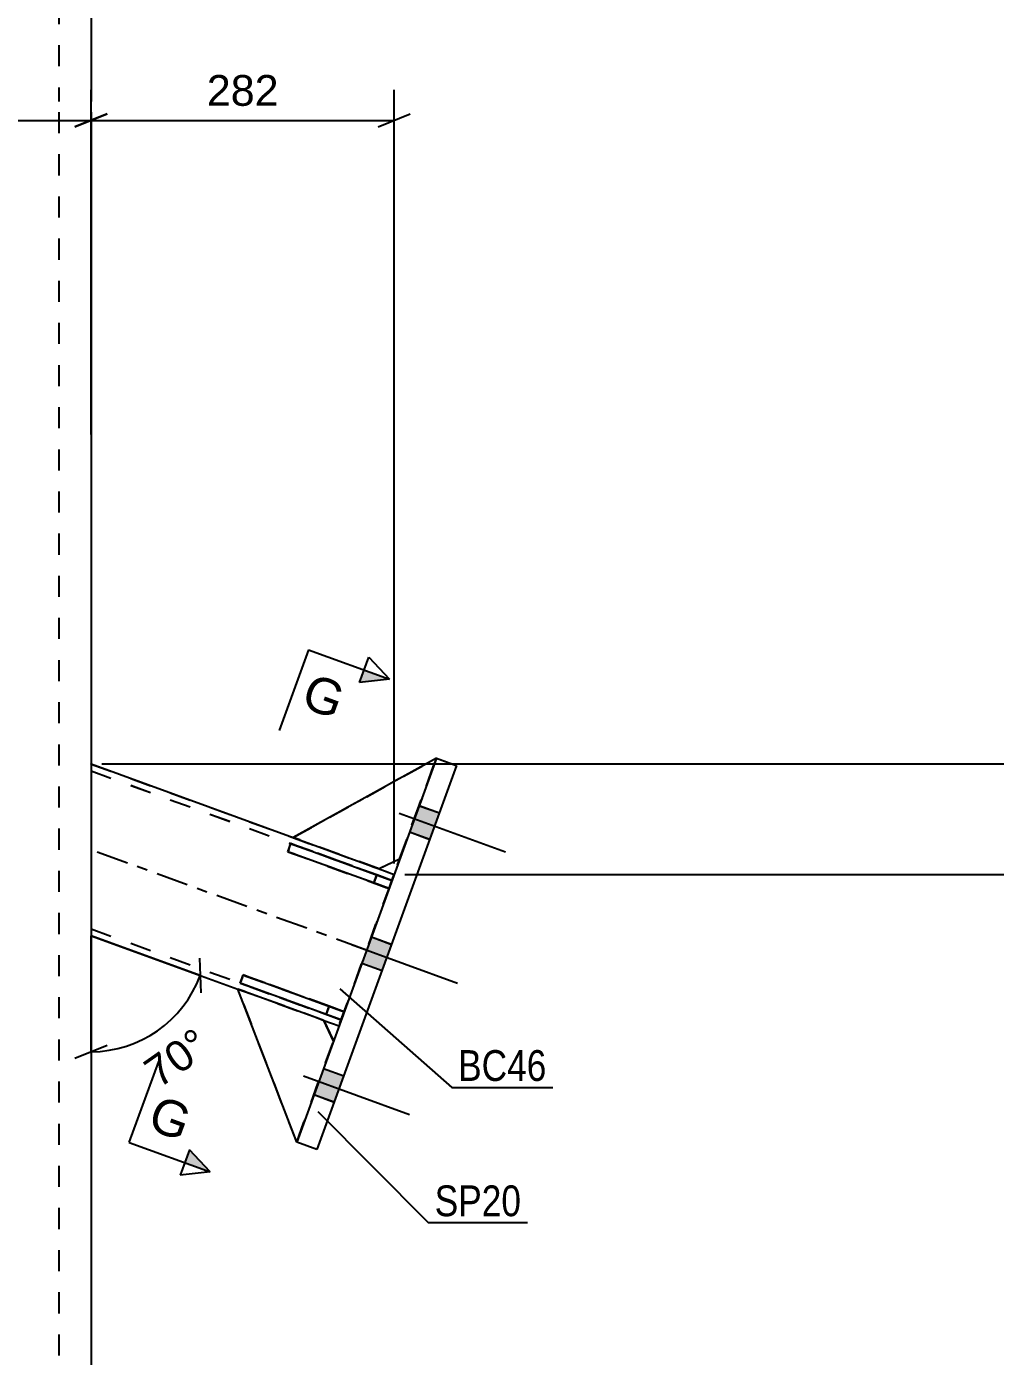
# Model space of a CAD drawing. Header units: millimetres. Extents: x -213 to 628, y -245 to 349.
# Drawn here: x 386.2 to 476.3, y 50.5 to 175.4 of the extents above; entities that cross this region are included whole.
import ezdxf

# ---------------------------------------------------------------- set-up
doc = ezdxf.new("R2010")
doc.units = ezdxf.units.MM
doc.linetypes.add('DXK_LINE_DOT2', pattern=[3.9198, 1.9599, -1.9599])
doc.linetypes.add('DXK_LINE_DOT3', pattern=[5.9187, 2.979, -0.9799, 0.9799, -0.9799])
doc.styles.add('Arial', font='arial.ttf', dxfattribs={"height": 0.2})
doc.styles.add('Arial Narrow', font='ARIALN.TTF', dxfattribs={"height": 0.2})

# ---------------------------------------------------------------- blocks, each defined once
blk = doc.blocks.new('Part-339279055-2188 - 2113')
at = {"color": 7, "linetype": 'DXK_LINE_DOT2'}
for p, q in [((389.19, 252.11), (389.19, 168.49)), ((389.19, 167.49), (389.19, 50.99))]:
    blk.add_line(p, q, dxfattribs=at)
at = {"color": 2, "linetype": 'Continuous'}
for p, q in [((392.19, 252.11), (392.19, 168.49)), ((392.19, 167.49), (392.19, 50.99))]:
    blk.add_line(p, q, dxfattribs=at)
blk = doc.blocks.new('Bolt-339279055-2194 - 2113')
at = {"linetype": 'Continuous'}
for points in [[(423.69, 99.87), (424.58, 102.31), (422.7, 103), (421.81, 100.55)], [(423.69, 99.87), (424.58, 102.31), (422.7, 102.99), (421.81, 100.55)], [(423.69, 99.86), (424.58, 102.31), (422.7, 102.99), (421.81, 100.55)], [(419.25, 87.65), (420.14, 90.1), (418.26, 90.78), (417.37, 88.34)], [(419.25, 87.65), (420.14, 90.09), (418.26, 90.78), (417.37, 88.33)], [(414.8, 75.44), (415.69, 77.88), (413.81, 78.56), (412.92, 76.12)], [(414.8, 75.43), (415.69, 77.88), (413.81, 78.56), (412.92, 76.12)], [(414.8, 75.43), (415.69, 77.88), (413.81, 78.56), (412.92, 76.12)]]:
    blk.add_hatch(color=1, dxfattribs=at).paths.add_polyline_path(points)
at = {"color": 1, "linetype": 'Continuous'}
for p, q in [((422.7, 103), (424.58, 102.31)), ((422.7, 102.99), (424.58, 102.31)), ((422.7, 102.99), (424.58, 102.31)), ((420.85, 102.29), (430.72, 98.7)), ((420.85, 102.29), (430.72, 98.69)), ((420.85, 102.28), (430.72, 98.69)), ((421.81, 100.55), (423.69, 99.87)), ((421.81, 100.55), (423.69, 99.87)), ((421.81, 100.55), (423.69, 99.86)), ((416.4, 90.07), (426.27, 86.48)), ((416.4, 90.07), (426.27, 86.48)), ((418.26, 90.78), (420.14, 90.1)), ((418.26, 90.78), (420.14, 90.09)), ((417.37, 88.34), (419.25, 87.65)), ((417.37, 88.33), (419.25, 87.65)), ((411.96, 77.86), (421.82, 74.26)), ((411.96, 77.85), (421.82, 74.26)), ((411.96, 77.85), (421.82, 74.26)), ((413.81, 78.56), (415.69, 77.88)), ((413.81, 78.56), (415.69, 77.88)), ((413.81, 78.56), (415.69, 77.88)), ((412.92, 76.12), (414.8, 75.44)), ((412.92, 76.12), (414.8, 75.43)), ((412.92, 76.12), (414.8, 75.43))]:
    blk.add_line(p, q, dxfattribs=at)
blk = doc.blocks.new('Part-339279055-2142 - 2113')
at = {"color": 2, "linetype": 'Continuous'}
for p, q in [((424.31, 107.41), (411.31, 71.71)), ((426.19, 106.73), (413.19, 71.02)), ((426.19, 106.72), (413.19, 71.01)), ((424.31, 107.41), (426.19, 106.73)), ((426.19, 106.73), (426.19, 106.72)), ((426.19, 106.72), (426.19, 106.72)), ((413.19, 71.02), (411.31, 71.71)), ((411.31, 71.7), (411.31, 71.71)), ((411.31, 71.7), (411.31, 71.7)), ((413.19, 71.01), (411.31, 71.7)), ((413.19, 71.01), (413.19, 71.02))]:
    blk.add_line(p, q, dxfattribs=at)
at = {"color": 7, "linetype": 'DXK_LINE_DOT2'}
for p, q in [((411.31, 71.7), (424.31, 107.41)), ((424.31, 107.41), (426.19, 106.72)), ((424.31, 107.41), (424.31, 107.41))]:
    blk.add_line(p, q, dxfattribs=at)
blk = doc.blocks.new('Part-339279055-2152 - 2113')
at = {"color": 2, "linetype": 'Continuous'}
for p, q in [((392.19, 106.87), (410.98, 100.03)), ((418.97, 97.12), (420.38, 96.6)), ((392.19, 90.9), (405.85, 85.93)), ((392.19, 90.9), (405.85, 85.93)), ((413.84, 83.02), (415.25, 82.51)), ((413.84, 83.02), (415.25, 82.51))]:
    blk.add_line(p, q, dxfattribs=at)
at = {"color": 7, "linetype": 'DXK_LINE_DOT2'}
for p, q in [((392.19, 106.86), (392.19, 106.87)), ((392.19, 106.87), (392.19, 90.9)), ((392.19, 106.86), (420.38, 96.6)), ((392.19, 106.23), (420.17, 96.04)), ((392.19, 106.22), (420.17, 96.04)), ((410.98, 100.03), (418.97, 97.12)), ((420.12, 95.91), (420.26, 96.27)), ((420.26, 96.27), (420.12, 95.91)), ((420.26, 96.27), (420.35, 96.52)), ((420.35, 96.52), (420.26, 96.27)), ((420.35, 96.52), (420.38, 96.6)), ((420.38, 96.6), (420.35, 96.52)), ((420.38, 96.6), (420.38, 96.6)), ((420.12, 95.91), (415.47, 83.11)), ((420.12, 95.91), (415.5, 83.21)), ((420.05, 95.69), (415.51, 83.24)), ((420.11, 95.88), (415.58, 83.42)), ((420.11, 95.87), (420.05, 95.69)), ((420.16, 96), (420.11, 95.87)), ((420.11, 95.88), (420.16, 96)), ((420.17, 96.04), (420.16, 96)), ((420.16, 96), (420.17, 96.04)), ((420.17, 96.04), (420.17, 96.04)), ((392.19, 91.54), (415.45, 83.07)), ((392.19, 91.54), (415.45, 83.07)), ((405.85, 85.93), (413.84, 83.02)), ((405.85, 85.93), (413.84, 83.02)), ((415.28, 82.6), (415.25, 82.51)), ((415.25, 82.51), (415.28, 82.59)), ((415.25, 82.51), (415.25, 82.51)), ((415.25, 82.51), (415.25, 82.51)), ((415.37, 82.84), (415.28, 82.6)), ((415.28, 82.59), (415.37, 82.84)), ((415.5, 83.21), (415.37, 82.84)), ((415.37, 82.84), (415.47, 83.11)), ((415.45, 83.07), (415.47, 83.12)), ((415.47, 83.11), (415.45, 83.07)), ((415.45, 83.07), (415.45, 83.07)), ((415.51, 83.24), (415.47, 83.11)), ((415.47, 83.12), (415.51, 83.24)), ((415.51, 83.24), (415.58, 83.42))]:
    blk.add_line(p, q, dxfattribs=at)
at = {"color": 7, "linetype": 'DXK_LINE_DOT3'}
blk.add_line((417.81, 89.56), (392.19, 98.88), dxfattribs=at)
blk = doc.blocks.new('Part-339279055-2332 - 2113')
at = {"color": 2, "linetype": 'Continuous'}
for p, q in [((424.31, 107.41), (410.98, 100.03)), ((410.98, 100.03), (418.97, 97.12)), ((410.98, 100.03), (410.98, 100.03)), ((420.89, 98.01), (418.97, 97.12)), ((418.97, 97.12), (418.97, 97.12))]:
    blk.add_line(p, q, dxfattribs=at)
at = {"color": 7, "linetype": 'DXK_LINE_DOT2'}
for p, q in [((410.98, 100.03), (424.31, 107.41)), ((420.89, 98.01), (424.31, 107.41)), ((424.31, 107.41), (420.89, 98.01)), ((424.31, 107.41), (424.31, 107.41)), ((424.31, 107.41), (424.31, 107.41)), ((418.97, 97.12), (410.98, 100.03)), ((420.89, 98.01), (418.97, 97.12)), ((420.89, 98.01), (420.89, 98.01)), ((420.89, 98.01), (420.89, 98.01))]:
    blk.add_line(p, q, dxfattribs=at)
blk = doc.blocks.new('Part-339279055-2330 - 2113')
at = {"color": 2, "linetype": 'Continuous'}
for p, q in [((405.85, 85.93), (405.85, 85.93)), ((413.84, 83.02), (405.85, 85.93)), ((411.31, 71.71), (405.85, 85.93)), ((413.84, 83.02), (413.84, 83.02)), ((414.73, 81.1), (413.84, 83.02)), ((411.31, 71.7), (411.31, 71.71)), ((411.31, 71.7), (411.31, 71.7)), ((411.31, 71.7), (411.31, 71.7))]:
    blk.add_line(p, q, dxfattribs=at)
at = {"color": 7, "linetype": 'DXK_LINE_DOT2'}
for p, q in [((405.85, 85.93), (413.84, 83.02)), ((411.31, 71.71), (405.85, 85.93)), ((413.84, 83.02), (414.73, 81.1)), ((414.73, 81.1), (411.31, 71.7)), ((411.31, 71.71), (414.73, 81.1)), ((414.73, 81.1), (414.73, 81.1)), ((414.73, 81.1), (414.73, 81.1)), ((411.31, 71.7), (411.31, 71.71)), ((411.31, 71.7), (411.31, 71.71))]:
    blk.add_line(p, q, dxfattribs=at)
blk = doc.blocks.new('Part-339279055-2331 - 2113')
at = {"color": 7, "linetype": 'DXK_LINE_DOT2'}
for p, q in [((405.85, 85.93), (413.84, 83.02)), ((411.31, 71.7), (405.85, 85.93)), ((405.85, 85.93), (405.85, 85.93)), ((413.84, 83.02), (405.85, 85.93)), ((411.31, 71.7), (405.85, 85.93)), ((413.84, 83.02), (414.73, 81.1)), ((413.84, 83.02), (413.84, 83.02)), ((414.73, 81.1), (413.84, 83.02)), ((414.73, 81.1), (411.31, 71.7)), ((411.31, 71.7), (414.73, 81.1)), ((414.73, 81.1), (414.73, 81.1))]:
    blk.add_line(p, q, dxfattribs=at)
at = {"color": 2, "linetype": 'Continuous'}
blk.add_line((411.31, 71.7), (411.31, 71.7), dxfattribs=at)
blk.add_line((411.31, 71.7), (411.31, 71.7), dxfattribs=at)
blk.add_line((411.31, 71.7), (411.31, 71.7), dxfattribs=at)
blk = doc.blocks.new('Part-339279055-2333 - 2113')
at = {"color": 7, "linetype": 'DXK_LINE_DOT2'}
for p, q in [((424.31, 107.41), (410.98, 100.02)), ((410.98, 100.02), (424.31, 107.41)), ((420.89, 98.01), (424.31, 107.41)), ((424.31, 107.41), (420.89, 98.01)), ((424.31, 107.41), (424.31, 107.41)), ((410.98, 100.02), (418.97, 97.12)), ((410.98, 100.02), (410.98, 100.02)), ((418.97, 97.12), (410.98, 100.02)), ((420.89, 98.01), (418.97, 97.12)), ((420.89, 98.01), (420.89, 98.01)), ((420.89, 98.01), (420.89, 98.01)), ((418.97, 97.12), (418.97, 97.12)), ((418.97, 97.12), (418.97, 97.12))]:
    blk.add_line(p, q, dxfattribs=at)
at = {"color": 2, "linetype": 'Continuous'}
blk.add_line((420.89, 98.01), (418.97, 97.12), dxfattribs=at)
blk = doc.blocks.new('Part-339279055-2334 - 2113')
at = {"color": 2, "linetype": 'Continuous'}
for p, q in [((406.26, 87.06), (406.06, 86.49)), ((415.45, 83.08), (406.06, 86.49)), ((406.26, 87.06), (406.33, 87.25)), ((406.33, 87.25), (415.73, 83.83)), ((415.73, 83.83), (415.45, 83.08)), ((414.04, 83.59), (415.45, 83.07))]:
    blk.add_line(p, q, dxfattribs=at)
at = {"color": 7, "linetype": 'DXK_LINE_DOT2'}
for p, q in [((406.06, 86.49), (414.04, 83.59)), ((406.26, 87.06), (406.26, 87.06)), ((414.32, 84.34), (406.33, 87.25)), ((414.32, 84.34), (414.04, 83.59)), ((415.73, 83.83), (414.32, 84.34)), ((415.73, 83.83), (415.45, 83.07)), ((415.73, 83.83), (415.73, 83.83)), ((415.45, 83.07), (415.45, 83.08)), ((415.45, 83.07), (415.45, 83.07))]:
    blk.add_line(p, q, dxfattribs=at)
blk = doc.blocks.new('Part-339279055-2335 - 2113')
at = {"color": 2, "linetype": 'Continuous'}
for p, q in [((410.57, 98.9), (410.5, 98.71)), ((419.9, 95.29), (410.5, 98.71)), ((410.57, 98.9), (410.78, 99.46)), ((410.78, 99.46), (420.17, 96.04)), ((418.49, 95.8), (419.9, 95.29)), ((420.17, 96.04), (419.9, 95.29))]:
    blk.add_line(p, q, dxfattribs=at)
at = {"color": 7, "linetype": 'DXK_LINE_DOT2'}
for p, q in [((410.5, 98.71), (418.49, 95.8)), ((410.57, 98.9), (410.57, 98.9)), ((418.76, 96.55), (410.78, 99.46)), ((418.76, 96.55), (418.49, 95.8)), ((420.17, 96.04), (418.76, 96.55)), ((420.17, 96.04), (419.9, 95.29)), ((419.9, 95.29), (419.9, 95.29)), ((419.9, 95.29), (419.9, 95.29)), ((420.17, 96.04), (420.17, 96.04))]:
    blk.add_line(p, q, dxfattribs=at)
blk = doc.blocks.new('Part-339279055-2336 - 2113')
at = {"color": 7, "linetype": 'DXK_LINE_DOT2'}
for p, q in [((406.06, 86.49), (406.33, 87.24)), ((414.04, 83.58), (406.06, 86.49)), ((406.06, 86.49), (415.45, 83.07)), ((406.33, 87.24), (414.32, 84.34)), ((415.73, 83.82), (406.33, 87.24)), ((414.04, 83.58), (414.32, 84.34)), ((414.32, 84.34), (415.73, 83.82)), ((415.45, 83.07), (415.73, 83.82)), ((415.45, 83.07), (415.73, 83.82)), ((415.73, 83.82), (415.73, 83.82)), ((415.45, 83.07), (414.04, 83.58)), ((415.45, 83.07), (415.45, 83.07))]:
    blk.add_line(p, q, dxfattribs=at)
blk = doc.blocks.new('Part-339279055-2337 - 2113')
at = {"color": 7, "linetype": 'DXK_LINE_DOT2'}
for p, q in [((410.5, 98.71), (410.78, 99.46)), ((418.49, 95.8), (410.5, 98.71)), ((410.5, 98.71), (419.9, 95.28)), ((410.78, 99.46), (418.76, 96.55)), ((420.17, 96.04), (410.78, 99.46)), ((418.49, 95.8), (418.76, 96.55)), ((418.76, 96.55), (420.17, 96.04)), ((419.9, 95.29), (418.49, 95.8)), ((419.9, 95.29), (420.17, 96.04)), ((419.9, 95.28), (420.17, 96.04)), ((419.9, 95.28), (419.9, 95.29)), ((420.17, 96.04), (420.17, 96.04))]:
    blk.add_line(p, q, dxfattribs=at)
blk = doc.blocks.new('StraightDimension-339279055-23275 - 2113')
at = {"color": 7, "linetype": 'Continuous'}
for p, q in [((490.62, 95.1), (489.42, 98.1)), ((421.38, 96.6), (502.44, 96.6)), ((490.02, 0), (490.02, 96.6)), ((489.42, 1.5), (490.62, -1.5)), ((428.19, 0), (493.54, 0))]:
    blk.add_line(p, q, dxfattribs=at)
at = {"color": 0}
blk.add_wipeout([(489.27, 54.46), (485.07, 54.46), (485.07, 42.14), (489.27, 42.14)], dxfattribs=at)
at = {"color": 3, "style": 'Arial'}
blk.add_text('15484', height=2.865, rotation=90.0002, dxfattribs=at).set_placement((488.67, 42.74))
at = {"color": 0, "linetype": 'Continuous'}
for points in [[(503.04, 97.2), (503.04, 101.4), (490.72, 101.4), (490.72, 97.2)], [(494.14, 0.6), (494.14, 4.8), (490.72, 4.8), (490.72, 0.6)]]:
    blk.add_wipeout(points, dxfattribs=at)
at = {"color": 3, "linetype": 'Continuous', "style": 'Arial'}
for s, height, p in [('15484', 2.865, (491.32, 97.8)), ('0', 2.87, (491.32, 1.2))]:
    blk.add_text(s, height=height, dxfattribs=at).set_placement(p)
blk = doc.blocks.new('StraightDimension-339279055-29953 - 2113')
at = {"color": 7, "linetype": 'Continuous'}
for p, q in [((392.19, 137.52), (392.19, 169.58)), ((420.38, 97.6), (420.38, 169.58)), ((393.69, 167.33), (390.69, 166.13)), ((392.19, 166.73), (420.38, 166.73)), ((418.88, 166.13), (421.88, 167.33))]:
    blk.add_line(p, q, dxfattribs=at)
at = {"color": 0}
blk.add_wipeout([(410.22, 167.48), (410.22, 171.68), (402.35, 171.68), (402.35, 167.48)], dxfattribs=at)
at = {"color": 3, "style": 'Arial'}
blk.add_text('282', height=2.865, dxfattribs=at).set_placement((402.95, 168.08))
blk = doc.blocks.new('StraightDimension-339279055-23274 - 2113')
at = {"color": 7, "linetype": 'Continuous'}
for p, q in [((489.42, 108.37), (490.62, 105.37)), ((393.19, 106.87), (502.44, 106.87)), ((490.02, 96.6), (490.02, 106.87)), ((490.62, 95.1), (489.42, 98.1)), ((421.38, 96.6), (502.44, 96.6))]:
    blk.add_line(p, q, dxfattribs=at)
at = {"color": 0, "linetype": 'Continuous'}
blk.add_wipeout([(503.04, 107.47), (503.04, 111.67), (490.72, 111.67), (490.72, 107.47)], dxfattribs=at)
at = {"color": 0}
blk.add_wipeout([(489.27, 105.67), (485.07, 105.67), (485.07, 97.8), (489.27, 97.8)], dxfattribs=at)
at = {"color": 3, "linetype": 'Continuous', "style": 'Arial'}
blk.add_text('15587', height=2.865, dxfattribs=at).set_placement((491.32, 108.07))
at = {"color": 3, "style": 'Arial'}
blk.add_text('103', height=2.865, rotation=90.0002, dxfattribs=at).set_placement((488.67, 98.4))
blk = doc.blocks.new('StraightDimension-339279055-23273 - 2113')
at = {"color": 7, "linetype": 'Continuous'}
for p, q in [((490.62, 212.6), (489.42, 215.6)), ((449.57, 214.1), (502.44, 214.1)), ((490.02, 106.87), (490.02, 214.1)), ((489.42, 108.37), (490.62, 105.37)), ((393.19, 106.87), (502.44, 106.87))]:
    blk.add_line(p, q, dxfattribs=at)
at = {"color": 0}
blk.add_wipeout([(489.27, 165.53), (485.07, 165.53), (485.07, 155.44), (489.27, 155.44)], dxfattribs=at)
at = {"color": 3, "style": 'Arial'}
blk.add_text('3120', height=2.865, rotation=90.0002, dxfattribs=at).set_placement((488.67, 156.04))
at = {"color": 0, "linetype": 'Continuous'}
blk.add_wipeout([(503.04, 214.7), (503.04, 218.9), (490.72, 218.9), (490.72, 214.7)], dxfattribs=at)
at = {"color": 3, "linetype": 'Continuous', "style": 'Arial'}
blk.add_text('18707', height=2.865, dxfattribs=at).set_placement((491.32, 215.3))
blk = doc.blocks.new('StraightDimension-339279055-29954 - 2113')
at = {"color": 7, "linetype": 'Continuous'}
for p, q in [((342.19, 155.65), (342.19, 169.58)), ((392.19, 137.52), (392.19, 169.58)), ((343.69, 167.33), (340.69, 166.13)), ((342.19, 166.73), (392.19, 166.73)), ((390.69, 166.13), (393.69, 167.33))]:
    blk.add_line(p, q, dxfattribs=at)
at = {"color": 0}
blk.add_wipeout([(371.12, 167.48), (371.12, 171.68), (363.25, 171.68), (363.25, 167.48)], dxfattribs=at)
at = {"color": 3, "style": 'Arial'}
blk.add_text('500', height=2.865, dxfattribs=at).set_placement((363.85, 168.08))
blk = doc.blocks.new('AngleDimension-339279055-24045 - 2113')
at = {"color": 7, "linetype": 'Continuous'}
for p, q in [((402.33, 87.21), (392.19, 90.9)), ((392.19, 80.11), (392.19, 90.9)), ((393.13, 90.56), (402.33, 87.21)), ((402.28, 88.82), (402.38, 85.59)), ((390.69, 79.51), (393.69, 80.71))]:
    blk.add_line(p, q, dxfattribs=at)
blk.add_arc((392.19, 90.9), 10.79, 270, 340, dxfattribs=at)
at = {"color": 0}
blk.add_wipeout([(404.27, 79.96), (401.86, 83.4), (395.92, 79.25), (398.33, 75.8)], dxfattribs=at)
at = {"color": 3, "style": 'Arial'}
blk.add_text('70°', height=2.865, rotation=35.002, dxfattribs=at).set_placement((398.48, 76.64))
blk = doc.blocks.new('SectionMark-339279055-26885 - 2113')
at = {"linetype": 'Continuous'}
for points in [[(417.16, 114.45), (417.59, 115.62), (419.93, 114.77)], [(400.91, 69.8), (401.34, 70.97), (403.26, 68.94)]]:
    blk.add_hatch(color=6, dxfattribs=at).paths.add_polyline_path(points)
at = {"color": 6, "linetype": 'Continuous'}
for p, q in [((417.16, 114.45), (418.01, 116.79)), ((418.01, 116.79), (419.93, 114.77)), ((419.93, 114.77), (417.16, 114.45)), ((401.34, 70.97), (400.48, 68.63)), ((403.26, 68.94), (401.34, 70.97)), ((403.26, 68.94), (400.48, 68.63))]:
    blk.add_line(p, q, dxfattribs=at)
at = {"color": 0, "linetype": 'Continuous'}
for points in [[(414.97, 110.98), (416.17, 114.27), (412.76, 115.51), (411.56, 112.23)], [(400.69, 71.74), (401.89, 75.03), (398.48, 76.27), (397.28, 72.98)]]:
    blk.add_wipeout(points, dxfattribs=at)
at = {"color": 6, "linetype": 'Continuous'}
for p, q in [((412.42, 117.5), (409.68, 109.98)), ((412.42, 117.5), (419.93, 114.77)), ((395.74, 71.68), (398.48, 79.2)), ((395.74, 71.68), (403.26, 68.94))]:
    blk.add_line(p, q, dxfattribs=at)
at = {"color": 3, "linetype": 'Continuous', "style": 'Arial'}
for p in [(411.56, 112.23), (397.28, 72.98)]:
    blk.add_text('G', height=3.34, rotation=-20.002, dxfattribs=at).set_placement(p)
blk = doc.blocks.new('Mark-339279055-23929 - 2113')
at = {"color": 0}
blk.add_wipeout([(434.55, 77.39), (434.55, 80.39), (426.33, 80.39), (426.33, 77.39)], dxfattribs=at)
blk.add_wipeout([(434.55, 77.39), (434.55, 80.39), (426.33, 80.39), (426.33, 77.39)], dxfattribs=at)
at = {"color": 30, "linetype": 'Continuous'}
for p, q in [((415.34, 85.96), (425.73, 76.79)), ((425.73, 76.79), (435.15, 76.79))]:
    blk.add_line(p, q, dxfattribs=at)
at = {"color": 3, "style": 'Arial Narrow'}
blk.add_text('BC46', height=2.863, dxfattribs=at).set_placement((426.33, 77.39))
blk = doc.blocks.new('Mark-339279055-23921 - 2113')
at = {"color": 0}
blk.add_wipeout([(432.19, 64.81), (432.19, 67.81), (424.15, 67.81), (424.15, 64.81)], dxfattribs=at)
blk.add_wipeout([(432.19, 64.81), (432.19, 67.81), (424.15, 67.81), (424.15, 64.81)], dxfattribs=at)
at = {"color": 30, "linetype": 'Continuous'}
for p, q in [((413.27, 74.56), (423.55, 64.21)), ((423.55, 64.21), (432.79, 64.21))]:
    blk.add_line(p, q, dxfattribs=at)
at = {"color": 3, "style": 'Arial Narrow'}
blk.add_text('SP20', height=2.863, dxfattribs=at).set_placement((424.15, 64.81))

msp = doc.modelspace()

# ---------------------------------------------------------------- block references
for name in ['Part-339279055-2188 - 2113', 'Part-339279055-2152 - 2113', 'Part-339279055-2332 - 2113', 'Part-339279055-2333 - 2113', 'Part-339279055-2142 - 2113', 'Bolt-339279055-2194 - 2113', 'Part-339279055-2335 - 2113', 'Part-339279055-2337 - 2113', 'Part-339279055-2334 - 2113', 'Part-339279055-2336 - 2113', 'Part-339279055-2330 - 2113', 'Part-339279055-2331 - 2113']:
    msp.add_blockref(name, (0, 0))

# ---------------------------------------------------------------- next in the draw order: block references
for name in ['StraightDimension-339279055-23275 - 2113', 'AngleDimension-339279055-24045 - 2113']:
    msp.add_blockref(name, (0, 0))

# ---------------------------------------------------------------- next in the draw order: block references
msp.add_blockref('StraightDimension-339279055-29953 - 2113', (0, 0))

# ---------------------------------------------------------------- next in the draw order: block references
msp.add_blockref('StraightDimension-339279055-23274 - 2113', (0, 0))

# ---------------------------------------------------------------- next in the draw order: block references
msp.add_blockref('StraightDimension-339279055-23273 - 2113', (0, 0))

# ---------------------------------------------------------------- next in the draw order: block references
for name in ['StraightDimension-339279055-29954 - 2113', 'SectionMark-339279055-26885 - 2113']:
    msp.add_blockref(name, (0, 0))

# ---------------------------------------------------------------- next in the draw order: block references
for name in ['Mark-339279055-23929 - 2113', 'Mark-339279055-23921 - 2113']:
    msp.add_blockref(name, (0, 0))

doc.saveas('drawing.dxf')
